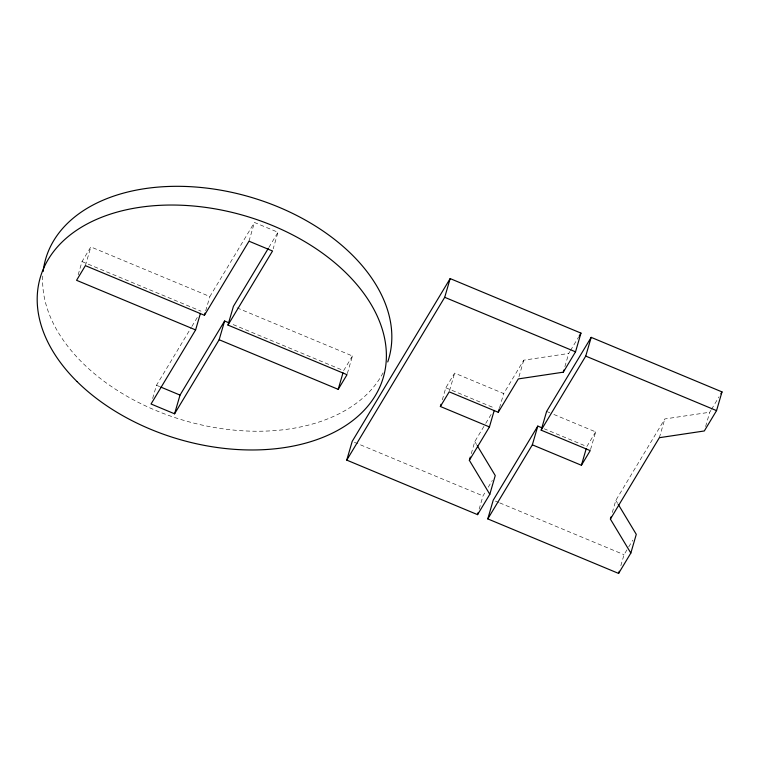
<?xml version="1.0" encoding="UTF-8"?>
<svg xmlns="http://www.w3.org/2000/svg" width="760" height="760" viewBox="0 0 760 760"><rect width="100%" height="100%" fill="white"/><g stroke="black" fill="none" stroke-linecap="round" stroke-linejoin="round"><path stroke-width="0.57" stroke-dasharray="3.8 2.85" d="M78.166 274.797L82.013 261.573L90.829 246.924L209.864 296.542L254.438 222.461L277.989 232.275L273.182 248.805M85.386 265.648L90.829 246.924M152.636 398.487L156.475 385.272L191.282 327.427M205.703 310.859L209.864 296.542M249.005 241.195L254.438 222.461M347.329 373.597L352.459 355.974L234.507 306.812M442.301 399.874L445.816 387.762L454.632 373.103L503.69 393.556L523.773 360.173L568.717 353.457L569.886 351.519M449.512 390.735L454.632 373.103M471.266 453.701L474.791 441.579L485.137 424.384M499.529 407.873L503.69 393.556M479.161 509.133L483.008 495.909L485.916 491.064M518.975 376.703L523.773 360.173M564.88 366.681L568.717 353.457M590.548 449.512L595.669 431.889L550.971 413.259M612.303 512.477L615.828 500.365L664.81 418.959L709.755 412.243L710.923 410.305M620.834 565.716L624.036 554.695L628.121 547.913M659.366 437.693L664.81 418.959M705.593 426.559L709.755 412.243M191.891 326.41L197.391 317.281M268.831 247.503L277.989 232.275M352.459 355.974L343.634 370.623L231.154 323.741M485.744 423.377L491.834 413.259M488.252 487.189L492.337 480.405M570.475 350.55L578.635 336.984M595.669 431.889L586.853 446.538L544.341 428.82M628.7 546.943L632.785 540.16M711.503 409.336L719.083 396.739M546.611 411.445L549.879 412.803M445.816 387.762L494.874 408.205M82.013 261.573L201.048 311.191M354.369 442.301L483.008 495.909M495.406 501.078L498.674 502.445M499.767 502.901L624.036 554.695M156.475 385.272L159.685 386.612M615.828 500.365L617.633 503.358M474.791 441.579L476.596 444.581M383.068 372.808A178.648 116.498 16.2 0 1 185.411 420.84A178.648 116.498 16.2 0 1 42.836 274.911"/><path stroke-width="1.14" d="M228.969 322.829L224.599 321.005L219.155 339.739L174.582 413.81L151.041 403.997L195.614 329.925L200.412 313.395M174.582 413.81L180.025 395.086L224.599 321.005M195.614 329.925L76.57 280.307L85.386 265.648L204.43 315.267L205.067 313.063M219.155 339.739L338.2 389.348L347.016 374.699L227.971 325.08L233.415 306.356L268.223 248.51M338.2 389.348L342.998 372.827M477.195 445.578L495.254 475.56L489.81 494.294L477.565 514.644L346.75 460.113L352.194 441.389L450.158 278.587L580.963 333.108L575.529 351.832L563.283 372.181L518.329 378.908L498.247 412.281L449.198 391.837L440.373 406.486L489.431 426.93L494.237 410.409M346.75 460.113L444.714 297.312L450.158 278.587M440.373 406.486L441.019 404.282M489.81 494.294L469.347 460.313L470.307 457.007M498.247 412.281L499.206 408.975M477.565 514.644L478.202 512.439M618.231 504.364L636.281 534.346L630.838 553.071L618.592 573.42L487.787 518.899L493.221 500.175L537.795 426.094L542.156 427.909M487.787 518.899L532.351 444.828L537.795 426.094M532.351 444.828L581.409 465.272L590.225 450.613L541.167 430.169L546.611 411.445L591.185 337.364L722 391.894L716.556 410.618L704.311 430.967L659.366 437.693L610.385 519.089L630.838 553.071M563.283 372.181L563.92 369.987M541.167 430.169L585.741 356.098L591.185 337.364M581.409 465.272L586.207 448.742M610.385 519.089L611.021 516.885M618.592 573.42L619.239 571.216M204.43 315.267L249.005 241.195L272.545 251.009L227.971 325.08M469.347 460.313L489.431 426.93M579.215 336.015L580.963 333.108M720.832 393.832L722 391.894M444.714 297.312L575.529 351.832M585.741 356.098L716.556 410.618M160.759 387.058L180.025 395.086M43.149 271.51A178.648 116.498 16.2 0 1 242.848 195.006A178.648 116.498 16.2 0 1 387.733 361.95M77.007 381.548A178.648 116.498 16.2 0 0 375.307 395.656A178.648 116.498 16.2 0 0 183.055 205.304A178.648 116.498 16.2 0 0 77.007 381.548"/></g></svg>
